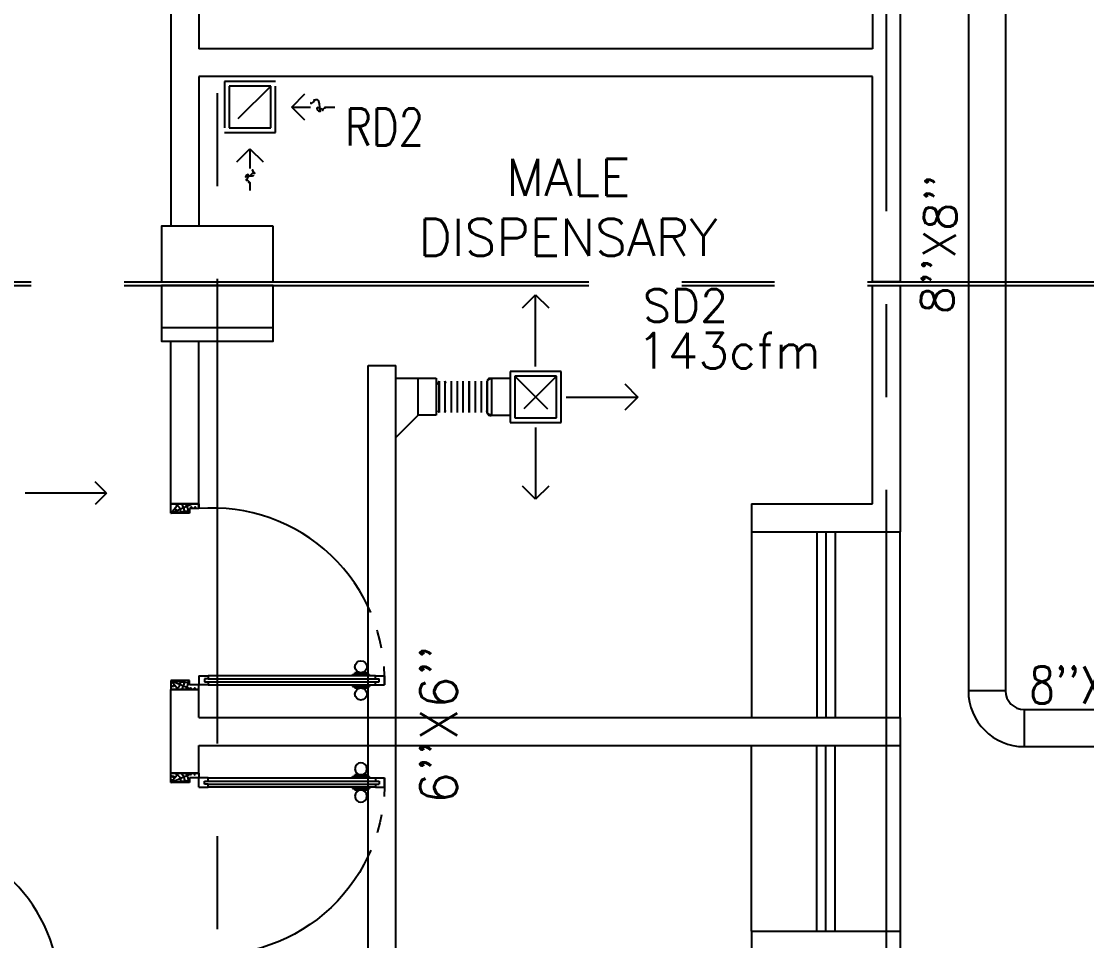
# Model space of a CAD drawing. Extents: x 417866230.2 to 417866327.8, y 43498045.5 to 43498135.4.
# Drawn here: x 417866258.74 to 417866264.47, y 43498087.18 to 43498092.12 of the extents above; entities that cross this region are included whole.
import ezdxf
from ezdxf.enums import TextEntityAlignment as Align

# ---------------------------------------------------------------- set-up
doc = ezdxf.new("R2010")
doc.units = 0
doc.header["$MEASUREMENT"] = 0
doc.linetypes.add('CENTERX2', pattern=[4, 2.5, -0.5, 0.5, -0.5])
doc.linetypes.add('HIDDEN', pattern=[0.375, 0.25, -0.125])
for name, color, linetype in [('AXES', 11, 'CENTERX2'), ('COL', 9, 'CONTINUOUS'), ('COUNTER', 9, 'CONTINUOUS'), ('DOOR', 9, 'CONTINUOUS'), ('DUCT', 6, 'CONTINUOUS'), ('EXDUCT', 10, 'CONTINUOUS'), ('HAT', 12, 'CONTINUOUS'), ('M-AC-FLEX', 3, 'CONTINUOUS'), ('M-EGU.', 2, 'CONTINUOUS'), ('RM-NAME', 9, 'CONTINUOUS'), ('SCD', 2, 'CONTINUOUS'), ('WALL', 4, 'CONTINUOUS'), ('WIN', 9, 'CONTINUOUS')]:
    doc.layers.add(name, color=color, linetype=linetype)
doc.styles.add('ROMANS', font='ROMANS.shx', dxfattribs={"width": 0.6})
pattern_1 = [(45, (0, 0), (-26.51650429449553, 26.51650429449553), [])]

# ---------------------------------------------------------------- blocks, each defined once
blk = doc.blocks.new('A$C24ED45A6')
at = {"layer": 'DOOR', "color": 0, "linetype": 'ByBlock'}
for p, q in [((924.999714750069, 1099.999913275184), (924.9997147505928, 1149.999913275213)), ((924.9997147500981, 1149.999913275184), (974.9997147500981, 1149.999913275184)), ((974.9997147500981, 1149.999913275184), (924.9997147500981, 1149.999913275184)), ((974.999714750069, 1099.999913275184), (974.9997147500981, 1149.999913275184)), ((941.9997147500981, 1099.999913275184), (924.999714750069, 1099.999913275184)), ((941.9997147500981, 1099.999913275184), (941.9997147500981, 1119.999913275184)), ((957.9997147500981, 1119.999913275184), (941.9997147500981, 1119.999913275184)), ((957.9997147500981, 1099.999913275184), (957.9997147500981, 1119.999913275184)), ((974.999714750069, 1099.999913275184), (957.9997147500981, 1099.999913275184)), ((908.7997147500282, 1055.04237049658), (908.7997147500282, 990.2423704965913)), ((917.7997147500282, 1055.04237049658), (908.7997147500282, 1055.04237049658)), ((917.7997147500282, 977.6423704965855), (917.7997147500282, 1067.642370496585)), ((924.999714750069, 1067.642370496585), (917.7997147500282, 1067.642370496585)), ((917.7997147500282, 1055.04237049658), (917.7997147500282, 990.2423704965913)), ((974.9997147500981, 1067.642370496585), (982.1997147501388, 1067.642370496585)), ((982.1997147501388, 977.6423704965855), (982.1997147501388, 1067.642370496585)), ((982.1997147501388, 1055.04237049658), (982.1997147501388, 990.2423704965913)), ((982.1997147501388, 1055.04237049658), (991.1997147501388, 1055.04237049658)), ((991.1997147501388, 1055.04237049658), (991.1997147501388, 990.2423704965913)), ((917.7997147500282, 990.2423704965913), (908.7997147500282, 990.2423704965913)), ((924.999714750069, 977.6423704965855), (917.7997147500282, 977.6423704965855)), ((974.9997147500981, 977.6423704965855), (982.1997147501388, 977.6423704965855)), ((982.1997147501388, 990.2423704965913), (991.1997147501388, 990.2423704965913)), ((924.9997147500981, 149.9999132751836), (924.9997147500981, 199.9999132751836)), ((924.9997147500981, 199.9999132751836), (941.9997147500981, 199.9999132751836)), ((941.9997147500981, 199.9999132751836), (941.9997147500981, 179.9999132751836)), ((941.9997147500981, 179.9999132751836), (957.9997147500981, 179.9999132751836)), ((957.9997147500981, 179.9999132751836), (957.9997147500981, 199.9999132751836)), ((957.9997147500981, 199.9999132751836), (974.9997147500981, 199.9999132751836)), ((974.9997147500981, 199.9999132751836), (974.9997147500981, 149.9999132751836)), ((-0.0002852659090422094, 0.0005459637031890452), (0.0006637533224420622, 150.0005459607055)), ((-0.0002852659090422094, 150.0005459637032), (24.99971473409096, 150.0005459637032)), ((24.99971473409096, 150.0005459637032), (24.99971473409096, 100.0005459637032)), ((924.9997147500981, 149.9999132751836), (974.9997147500981, 149.9999132751836)), ((999.9997147500981, 149.9999132751836), (974.9997147500981, 149.9999132751836)), ((974.9997147500981, 149.9999132751836), (974.9997147500981, 99.99991327518364)), ((999.9997147500981, 149.9999132751836), (999.9997147500981, -8.672481635585427e-05)), ((24.99971473409096, 100.0005459637032), (49.99971473409096, 100.0005459637032)), ((49.99971473409096, 100.0005459637032), (49.99971473409096, 0.0005459637031890452)), ((974.9997147500981, 99.99991327518364), (949.9997147500981, 99.99991327518364)), ((949.9997147500981, 99.99991327518364), (949.9997147500981, -8.672481635585427e-05)), ((49.99971473409096, 0.0005459637031890452), (-0.0002852659090422094, 0.0005459637031890452)), ((949.9997147500981, -8.672481635585427e-05), (999.9997147500981, -8.672481635585427e-05))]:
    blk.add_line(p, q, dxfattribs=at)
at = {"layer": 'DOOR', "linetype": 'ByBlock'}
for p, q in [((924.999714750069, 1099.999913275184), (924.9997147500981, 199.9999132751836)), ((941.9997147500981, 199.9999132751836), (941.9997147500981, 1099.999913275184)), ((957.9997147500981, 199.9999132751836), (957.9997147500981, 1099.999913275184)), ((974.9997147500981, 199.9999132751836), (974.999714750069, 1099.999913275184))]:
    blk.add_line(p, q, dxfattribs=at)
at = {"layer": 'DOOR', "color": 9, "linetype": 'ByBlock'}
for p, q in [((49.99971473409096, 0.0005459637031890452), (-0.0002852659090422094, 113.710475956148)), ((49.99971473409096, 0.0005459637031890452), (36.64242869059672, 100.0005459637032)), ((949.9997147500981, -8.672481635585427e-05), (999.9997147500981, 113.7098432676285)), ((949.9997147500981, -8.672481635585427e-05), (963.3570007935923, 99.99991327518364)), ((49.99971473409096, 0.0005459637031890452), (-0.0002852659090422094, 40.14628027955769)), ((949.9997147500981, -8.672481635585427e-05), (999.9997147500981, 40.14564759103814))]:
    blk.add_line(p, q, dxfattribs=at)
at = {"layer": 'DOOR', "color": 0, "linetype": 'ByBlock'}
for centre in [(876.4687705351098, 1022.642370496585), (1023.530658965086, 1022.642370496585)]:
    blk.add_circle(centre, 32.39999999998526, dxfattribs=at)
at = {"layer": 'DOOR', "linetype": 'HIDDEN', "ltscale": 0.5}
blk.add_arc((949.9997147495524, 222.4999591306114), 927.8368202104019, 88.45601313387131, 184.4815520911756, dxfattribs=at)
at = {"layer": 'DOOR', "color": 9, "linetype": 'ByBlock'}
for centre, radius, start, end in [((49.99971473406185, 0.0005459637031890452), 154.4019578127773, 103.7142292224544, 108.8947114507109), ((49.99971473406185, 0.0005459637031890452), 134.4019578127773, 100.7199763548362, 111.8401506069727), ((949.9997147501272, -8.672481635585427e-05), 134.4019578127773, 68.15984939303335, 79.28002364515741), ((949.9997147501272, -8.672481635585427e-05), 154.4019578127773, 71.10528854929525, 76.28577077755193), ((49.99971473406185, 0.0005459637031890452), 114.4019578127773, 102.6225741287136, 115.916158117935), ((49.99971473406185, 0.0005459637031890452), 94.40195781277725, 90, 121.9818119669145), ((49.99971473406185, 0.0005459637031890452), 74.40195781277725, 90, 132.2235735831696), ((949.9997147501272, -8.672481635585427e-05), 94.40195781277725, 58.01818803308483, 90), ((949.9997147501272, -8.672481635585427e-05), 74.40195781277725, 47.77642641683039, 90), ((949.9997147501272, -8.672481635585427e-05), 114.4019578127773, 64.08384188206432, 77.37742587129276), ((49.99971473406185, 0.0005459637031890452), 54.40195781277725, 90, 156.7926171080241), ((49.99971473406185, 0.0005459637031890452), 34.40195781277725, 90, 180), ((49.99971473406185, 0.0005459637031890452), 14.40195781277725, 90, 180), ((949.9997147501272, -8.672481635585427e-05), 54.40195781277725, 23.2073828919762, 90), ((949.9997147501272, -8.672481635585427e-05), 34.40195781277725, 7.00715953259931e-15, 90), ((949.9997147501272, -8.672481635585427e-05), 14.40195781277725, 7.00715953259931e-15, 90)]:
    blk.add_arc(centre, radius, start, end, dxfattribs=at)
at = {"layer": 'WALL'}
blk.add_line((999.9997147500981, -8.672481635585427e-05), (1000.000663769344, 149.9999132721859), dxfattribs=at)
blk = doc.blocks.new('RM1')
at = {"layer": 'RM-NAME', "style": 'ROMANS'}
for tag, p in [('ROOMNAME1', (0, 323.8095238059759)), ('ROOMNAME2', (0, 0))]:
    blk.add_attdef(tag, text='', height=200, dxfattribs=at).set_placement(p, align=Align.MIDDLE)

msp = doc.modelspace()

# ---------------------------------------------------------------- hatches: boundary and pattern name
at = {"layer": 'HAT'}
h = msp.add_hatch(dxfattribs=at)
h.set_pattern_fill('ANSI31', color=256, scale=300, style=0)
h.set_pattern_definition(pattern_1)
h.paths.add_polyline_path([(417866259.7968633, 43498090.72208099), (417866259.7968633, 43498091.02208099), (417866259.4968632, 43498091.02208099), (417866259.4968632, 43498090.72208099)])
h.paths.add_polyline_path([(417866260.0968633, 43498090.72208099), (417866260.0968633, 43498091.02208099), (417866259.7968633, 43498091.02208099), (417866259.7968633, 43498090.72208099)])
h = msp.add_hatch(dxfattribs=at)
h.set_pattern_fill('ANSI31', color=256, scale=300, style=0)
h.set_pattern_definition(pattern_1)
h.paths.add_polyline_path([(417866259.7968633, 43498090.40208099), (417866259.7968633, 43498090.70208099), (417866259.4968632, 43498090.70208099), (417866259.4968632, 43498090.40208099)])
h.paths.add_polyline_path([(417866260.0968633, 43498090.40208099), (417866260.0968633, 43498090.70208099), (417866259.7968633, 43498090.70208099), (417866259.7968633, 43498090.40208099)])

# ---------------------------------------------------------------- linework, layer by layer
at = {"layer": 'AXES'}
for p, q in [((417866259.7968633, 43498056.23778734), (417866259.7968633, 43498134.71525928)), ((417866263.3968632, 43498063.10208099), (417866263.3968632, 43498121.92208099)), ((417866231.2954184, 43498090.72208098), (417866300.0368633, 43498090.72208098)), ((417866231.2954184, 43498090.70208099), (417866300.0368633, 43498090.70208099))]:
    msp.add_line(p, q, dxfattribs=at)
at = {"layer": 'COL'}
for points in [[(417866260.0968633, 43498091.02208099), (417866259.4968632, 43498091.02208099), (417866259.4968632, 43498090.72208099), (417866260.0968633, 43498090.72208099)], [(417866260.0968633, 43498090.70208099), (417866259.4968632, 43498090.70208099), (417866259.4968632, 43498090.40208099), (417866260.0968633, 43498090.40208099)]]:
    msp.add_lwpolyline(points, close=True, dxfattribs=at)
at = {"layer": 'COUNTER'}
for p, q in [((417866262.6718633, 43498089.37708098), (417866262.6718633, 43498088.37708098)), ((417866263.4718633, 43498088.37708098), (417866263.4718633, 43498089.37708098)), ((417866262.6718633, 43498087.22708099), (417866262.6718633, 43498088.22708099)), ((417866263.4718633, 43498088.22708099), (417866263.4718633, 43498087.22708099))]:
    msp.add_line(p, q, dxfattribs=at)
at = {"layer": 'DUCT'}
for p, q in [((417866264.038032, 43498096.60382641), (417866264.038032, 43498088.52033996)), ((417866263.838032, 43498093.08867775), (417866263.838032, 43498088.52033996)), ((417866260.607452, 43498086.90027583), (417866260.607452, 43498090.2717409)), ((417866260.607452, 43498090.2717409), (417866260.7574521, 43498090.2717409)), ((417866260.7574521, 43498086.90027583), (417866260.7574521, 43498090.2717409)), ((417866260.7574303, 43498090.20364996), (417866260.9742048, 43498090.20364996)), ((417866260.8774303, 43498090.00364996), (417866260.8774303, 43498090.20364996)), ((417866260.9742048, 43498090.20364996), (417866260.9742048, 43498090.00364996)), ((417866260.7574303, 43498089.88364996), (417866260.8774303, 43498090.00364996)), ((417866260.9742048, 43498090.00364996), (417866260.8774303, 43498090.00364996)), ((417866264.038032, 43498088.52033996), (417866263.838032, 43498088.52033996)), ((417866264.138032, 43498088.42033996), (417866266.7925088, 43498088.42033996)), ((417866264.138032, 43498088.42033996), (417866264.138032, 43498088.22033996)), ((417866264.138032, 43498088.22033996), (417866275.017992, 43498088.22033996))]:
    msp.add_line(p, q, dxfattribs=at)
for radius in [0.3, 0.1]:
    msp.add_arc((417866264.138032, 43498088.52033996), radius, 180, 270, dxfattribs=at)
at = {"layer": 'EXDUCT', "linetype": 'Continuous'}
msp.add_arc((417866258.0983334, 43498086.89207451), 0.85, 0, 90, dxfattribs=at)
at = {"layer": 'M-AC-FLEX', "color": 11}
for p, q in [((417866260.9895824, 43498090.18720784), (417866260.9895824, 43498090.01913138)), ((417866260.9895824, 43498090.18720784), (417866260.9895824, 43498090.01913138)), ((417866260.9895851, 43498090.01884569), (417866260.9895851, 43498090.18692218)), ((417866260.9895851, 43498090.01884569), (417866260.9895851, 43498090.18692218)), ((417866261.0216032, 43498090.18720784), (417866261.0216032, 43498090.01913138)), ((417866261.05419, 43498090.18720784), (417866261.05419, 43498090.01913138)), ((417866261.0541901, 43498090.18720784), (417866261.0541901, 43498090.01913138)), ((417866261.0867768, 43498090.18720784), (417866261.0867768, 43498090.01913138)), ((417866261.086777, 43498090.18720784), (417866261.086777, 43498090.01913138)), ((417866261.1193664, 43498090.01884569), (417866261.1193664, 43498090.18692218)), ((417866261.1513819, 43498090.01884569), (417866261.1513819, 43498090.18692218)), ((417866261.1513819, 43498090.01884569), (417866261.1513819, 43498090.18692218)), ((417866261.1513845, 43498090.18720784), (417866261.1513845, 43498090.01913138)), ((417866261.1513845, 43498090.18720784), (417866261.1513845, 43498090.01913138)), ((417866261.1839713, 43498090.18720784), (417866261.1839713, 43498090.01913138)), ((417866261.1839715, 43498090.18720784), (417866261.1839715, 43498090.01913138)), ((417866261.2165582, 43498090.18720784), (417866261.2165582, 43498090.01913138)), ((417866261.2165583, 43498090.18720784), (417866261.2165583, 43498090.01913138)), ((417866261.249145, 43498090.18720784), (417866261.249145, 43498090.01913138)), ((417866261.249145, 43498090.18720784), (417866261.249145, 43498090.01913138)), ((417866261.2491478, 43498090.01884569), (417866261.2491478, 43498090.18692218)), ((417866261.2491478, 43498090.01884569), (417866261.2491478, 43498090.18692218))]:
    msp.add_line(p, q, dxfattribs=at)
at = {"layer": 'M-AC-FLEX'}
for points in [[(417866260.9742048, 43498090.17094019, 0.3978381780453271), (417866260.9895825, 43498090.18720784)], [(417866260.9895825, 43498090.18720784, -0.3978372346509812), (417866260.9742048, 43498090.17094013, -0.3978372346509812)], [(417866260.9895825, 43498090.18720784, -0.3978373670631874), (417866260.9742048, 43498090.17094012, -0.3978373670631874)], [(417866261.0216032, 43498090.18662826, -0.004509969774748916), (417866261.0216005, 43498090.18692218, 1.018005099723095), (417866260.989585, 43498090.18692218)], [(417866260.9895824, 43498090.18662826, 0.004509969774748916), (417866260.989585, 43498090.18692218, -1.018005099723095), (417866261.0216005, 43498090.18692218)], [(417866261.0216031, 43498090.18720784, 1), (417866261.0541899, 43498090.18720784, -0.9999999999999997), (417866261.0867769, 43498090.18720784)], [(417866261.0216031, 43498090.18720784, 0.4123322109656019), (417866261.0377918, 43498090.17091476, 0.4123322109656019)], [(417866261.0541899, 43498090.18720784, -1), (417866261.0216031, 43498090.18720784)], [(417866261.0541899, 43498090.18720784, -1), (417866261.0867769, 43498090.18720784)], [(417866261.1193638, 43498090.18720784, -1), (417866261.0867769, 43498090.18720784, 0.9999999999999997), (417866261.0541899, 43498090.18720784)], [(417866261.0867769, 43498090.18720784, 1), (417866261.0541899, 43498090.18720784)], [(417866261.0867769, 43498090.18720784, 1), (417866261.1193638, 43498090.18720784)], [(417866261.1513845, 43498090.18662826, -0.004509969774748916), (417866261.1513819, 43498090.18692218, 1.018005099723095), (417866261.1193663, 43498090.18692218)], [(417866261.1193638, 43498090.18662826, 0.004509969774748916), (417866261.1193663, 43498090.18692218, -1.018005099723095), (417866261.1513819, 43498090.18692218)], [(417866261.1513844, 43498090.18720784, 1), (417866261.1839712, 43498090.18720784, -0.9999999999999997), (417866261.2165583, 43498090.18720784)], [(417866261.1839712, 43498090.18720784, -1), (417866261.1513844, 43498090.18720784)], [(417866261.2165583, 43498090.18720784, 1), (417866261.1839712, 43498090.18720784)], [(417866261.1839712, 43498090.18720784, -1), (417866261.2165583, 43498090.18720784)], [(417866261.2491452, 43498090.18720784, -1), (417866261.2165583, 43498090.18720784, 0.9999999999999997), (417866261.1839712, 43498090.18720784)], [(417866261.2165583, 43498090.18720784, 1), (417866261.2491452, 43498090.18720784)], [(417866261.2491452, 43498090.18720784, -0.4123322109656019), (417866261.2329564, 43498090.17091476, -0.4123322109656019)], [(417866261.249145, 43498090.18662826, 0.004509965316101522), (417866261.2491477, 43498090.18692218, -0.55200188768891), (417866261.2718133, 43498090.20176814, -0.55200188768891)], [(417866261.2718133, 43498090.20176814, 0.55200188768891), (417866261.2491477, 43498090.18692218)], [(417866260.9895825, 43498090.01913138, 0.4123322109656019), (417866260.9733938, 43498090.03542446, 0.4123322109656019)], [(417866260.9895825, 43498090.01913138, 0.3978372346509812), (417866260.9742048, 43498090.03539909, 0.3978372346509812)], [(417866260.9895825, 43498090.01913138, 0.9998379277357049), (417866261.0216031, 43498090.01856003)], [(417866260.9895825, 43498090.01913138, 0.9998379277357049), (417866261.0216031, 43498090.01856003)], [(417866260.9895824, 43498090.01913961, -0.004509969774748916), (417866260.989585, 43498090.0188457, 0.008922227067377475), (417866260.989585, 43498090.01827436)], [(417866260.989585, 43498090.0188457, 0.008922204748517097), (417866260.989585, 43498090.01827436)], [(417866261.0216031, 43498090.01913138, -0.9998379277357049), (417866260.9895825, 43498090.01856003)], [(417866261.0216031, 43498090.01913138, -0.9998379277357049), (417866260.9895825, 43498090.01856003)], [(417866260.9895825, 43498090.01856003, -0.004461024754221227), (417866260.989585, 43498090.0188457)], [(417866260.9895825, 43498090.01856003, -0.004461024754221227), (417866260.989585, 43498090.0188457)], [(417866261.0216032, 43498090.01913961, 0.004509969774748916), (417866261.0216005, 43498090.0188457, -0.008922227067377475), (417866261.0216005, 43498090.01827436)], [(417866261.0216031, 43498090.01856003, 0.004461024754221227), (417866261.0216005, 43498090.0188457)], [(417866261.0216005, 43498090.0188457, -0.008922204748517097), (417866261.0216005, 43498090.01827436)], [(417866261.0216031, 43498090.01856003, 0.004461024754221227), (417866261.0216005, 43498090.0188457)], [(417866261.0216031, 43498090.01913138, -1), (417866261.0541899, 43498090.01913138, 0.9999999999999997), (417866261.0867769, 43498090.01913138)], [(417866261.0216031, 43498090.01913138, -0.4123322109656019), (417866261.0377918, 43498090.03542446, -0.4123322109656019)], [(417866261.1193638, 43498090.01913138, 1), (417866261.0867769, 43498090.01913138, -0.9999999999999997), (417866261.0541899, 43498090.01913138)], [(417866261.1193638, 43498090.01913138, 0.9998379277357049), (417866261.1513844, 43498090.01856003)], [(417866261.1193638, 43498090.01913138, 0.9998379277357049), (417866261.1513844, 43498090.01856003)], [(417866261.1193638, 43498090.01913961, -0.004509969774748916), (417866261.1193663, 43498090.0188457, 0.008922227067377475), (417866261.1193663, 43498090.01827436)], [(417866261.1513844, 43498090.01913138, -0.9998379277357049), (417866261.1193638, 43498090.01856003)], [(417866261.1513844, 43498090.01913138, -0.9998379277357049), (417866261.1193638, 43498090.01856003)], [(417866261.1193638, 43498090.01856003, -0.004461024754221227), (417866261.1193663, 43498090.0188457)], [(417866261.1193638, 43498090.01856003, -0.004461024754221227), (417866261.1193663, 43498090.0188457)], [(417866261.1193663, 43498090.0188457, 0.008922204748517097), (417866261.1193663, 43498090.01827436)], [(417866261.1513845, 43498090.01913961, 0.004509969774748916), (417866261.1513819, 43498090.0188457, -0.008922227067377475), (417866261.1513819, 43498090.01827436)], [(417866261.1513844, 43498090.01856003, 0.004461024754221227), (417866261.1513819, 43498090.0188457)], [(417866261.1513819, 43498090.0188457, -0.008922204748517097), (417866261.1513819, 43498090.01827436)], [(417866261.1513844, 43498090.01856003, 0.004461024754221227), (417866261.1513819, 43498090.0188457)], [(417866261.1513844, 43498090.01913138, -1), (417866261.1839712, 43498090.01913138, 0.9999999999999997), (417866261.2165583, 43498090.01913138)], [(417866261.2491452, 43498090.01913138, 1), (417866261.2165583, 43498090.01913138, -0.9999999999999997), (417866261.1839712, 43498090.01913138)], [(417866261.2491452, 43498090.01913138, 0.4123322109656019), (417866261.2329564, 43498090.03542446, 0.4123322109656019)], [(417866261.2491452, 43498090.01913138, 0.5519226693641059), (417866261.2718133, 43498090.00428516, 0.5519226693641059)], [(417866261.2491452, 43498090.01913138, 0.5519226693641059), (417866261.2718133, 43498090.00428516, 0.5519226693641059)], [(417866261.249145, 43498090.01913961, -0.004509969774748916), (417866261.2491477, 43498090.0188457, 0.008922227067377475), (417866261.2491477, 43498090.01827436)], [(417866261.2491477, 43498090.0188457, 0.008922204748517097), (417866261.2491477, 43498090.01827436)], [(417866261.2718133, 43498090.00428514, -0.5403408869055536), (417866261.2491452, 43498090.01856003)], [(417866261.2718133, 43498090.00428514, -0.5403408869055536), (417866261.2491452, 43498090.01856003)], [(417866261.2491452, 43498090.01856003, -0.004461024754221227), (417866261.2491477, 43498090.0188457)], [(417866261.2491452, 43498090.01856003, -0.004461024754221227), (417866261.2491477, 43498090.0188457)]]:
    msp.add_lwpolyline(points, format="xyb", dxfattribs=at)
at = {"layer": 'M-EGU.', "linetype": 'HIDDEN'}
for p, q in [((417866260.1093639, 43498091.80066727), (417866259.8343638, 43498091.80066727)), ((417866259.8343638, 43498091.80066727), (417866259.8343638, 43498091.52566727)), ((417866260.0843638, 43498091.77566727), (417866259.8593639, 43498091.55066727)), ((417866260.1093639, 43498091.52566727), (417866260.1093639, 43498091.80066727)), ((417866259.8343638, 43498091.52566727), (417866260.1093639, 43498091.52566727)), ((417866261.3968133, 43498090.21458098), (417866261.6218132, 43498089.98958098)), ((417866261.6218132, 43498090.21458098), (417866261.3968133, 43498089.98958098)), ((417866261.6218132, 43498090.21458098), (417866261.3968133, 43498090.21458098)), ((417866261.3968133, 43498090.21458098), (417866261.3968133, 43498089.98958098)), ((417866261.6218132, 43498089.98958098), (417866261.6218132, 43498090.21458098)), ((417866261.3968133, 43498089.98958098), (417866261.6218132, 43498089.98958098))]:
    msp.add_line(p, q, dxfattribs=at)
at = {"layer": 'M-EGU.'}
for p, q in [((417866260.0843638, 43498091.77566727), (417866259.8593639, 43498091.77566727)), ((417866259.8593639, 43498091.77566727), (417866259.8593639, 43498091.55066727)), ((417866260.0843638, 43498091.55066727), (417866260.0843638, 43498091.77566727)), ((417866260.1968638, 43498091.66316727), (417866260.2675745, 43498091.73387795)), ((417866260.1968638, 43498091.66316727), (417866260.2979264, 43498091.66316727)), ((417866260.2675745, 43498091.59245659), (417866260.1968638, 43498091.66316727)), ((417866259.8593639, 43498091.55066727), (417866260.0843638, 43498091.55066727)), ((417866259.9011531, 43498091.36745659), (417866259.9718639, 43498091.43816727)), ((417866259.9718639, 43498091.43816727), (417866259.9718639, 43498091.33131038)), ((417866259.9718639, 43498091.43816727), (417866260.0425745, 43498091.36745659)), ((417866259.9718639, 43498091.25616546), (417866259.9718639, 43498091.21316727)), ((417866261.4386026, 43498090.58137031), (417866261.5093132, 43498090.65208098)), ((417866261.5093132, 43498090.65208098), (417866261.5800239, 43498090.58137031)), ((417866261.5093132, 43498090.26589862), (417866261.5093132, 43498090.65208098)), ((417866261.6468133, 43498090.23958098), (417866261.3718132, 43498090.23958098)), ((417866261.3718132, 43498090.23958098), (417866261.3718132, 43498089.96458098)), ((417866261.6468133, 43498089.96458098), (417866261.6468133, 43498090.23958098)), ((417866261.2718133, 43498090.20208099), (417866261.2718133, 43498090.00208098)), ((417866261.3718132, 43498090.20208099), (417866261.2718133, 43498090.20208099)), ((417866261.9886026, 43498090.17279166), (417866262.0593132, 43498090.10208099)), ((417866261.6731309, 43498090.10208099), (417866262.0593132, 43498090.10208099)), ((417866262.0593132, 43498090.10208099), (417866261.9886026, 43498090.0313703)), ((417866261.3718132, 43498090.00208098), (417866261.2718133, 43498090.00208098)), ((417866261.3718132, 43498089.96458098), (417866261.6468133, 43498089.96458098)), ((417866261.5093132, 43498089.93826335), (417866261.5093132, 43498089.55208098)), ((417866259.2005132, 43498089.58508098), (417866259.1394192, 43498089.64617501)), ((417866259.2005132, 43498089.58508098), (417866258.7617056, 43498089.58508098)), ((417866259.2005132, 43498089.58508098), (417866259.1394192, 43498089.52398696)), ((417866261.5093132, 43498089.55208098), (417866261.4386026, 43498089.62279166)), ((417866261.5800239, 43498089.62279166), (417866261.5093132, 43498089.55208098))]:
    msp.add_line(p, q, dxfattribs=at)
at = {"layer": 'M-EGU.', "color": 2}
msp.add_line((417866260.3775453, 43498091.66316727), (417866260.4288873, 43498091.66316727), dxfattribs=at)
at = {"layer": 'M-EGU.'}
for points in [[(417866260.3775453, 43498091.66316727, -0.1324001419046424), (417866260.3664034, 43498091.6470791, -0.15664048728736), (417866260.3510057, 43498091.64073068, -0.7366118572675341), (417866260.3383866, 43498091.67220154, 0.7742319307937748), (417866260.324466, 43498091.70261473, 0.2033489946306821), (417866260.303391, 43498091.68888696, 0.1938082075567039), (417866260.2979264, 43498091.66316727)], [(417866259.9718639, 43498091.25616546, -0.1878616880635112), (417866259.9534267, 43498091.26753041, -0.2026446714702415), (417866259.9484878, 43498091.28710749, -0.6169147816705048), (417866259.973548, 43498091.2952046, 0.6687084752237648), (417866259.9971438, 43498091.30478865, 0.1942850651709176), (417866259.9900283, 43498091.32272631, 0.1860514396155063), (417866259.9718639, 43498091.33131038)]]:
    msp.add_lwpolyline(points, format="xyb", dxfattribs=at)
at = {"layer": 'WALL'}
for p, q in [((417866259.5468633, 43498094.07208098), (417866259.5468633, 43498091.02208099)), ((417866259.6968632, 43498094.07208098), (417866259.6968632, 43498091.97708099)), ((417866263.3218632, 43498092.94228946), (417866263.3218632, 43498091.97708099)), ((417866263.4718633, 43498092.94228946), (417866263.4718633, 43498090.72208098)), ((417866263.3218632, 43498091.97708099), (417866259.6968632, 43498091.97708099)), ((417866263.3218632, 43498091.82708099), (417866259.6968632, 43498091.82708099)), ((417866259.6968632, 43498091.82708099), (417866259.6968632, 43498091.02208099)), ((417866263.3218632, 43498090.72208098), (417866263.3218632, 43498091.82708099)), ((417866263.4718633, 43498090.72208098), (417866263.3218632, 43498090.72208098)), ((417866263.3218632, 43498090.70208099), (417866263.4718633, 43498090.70208099)), ((417866263.3218632, 43498089.52708098), (417866263.3218632, 43498090.70208099)), ((417866263.4718633, 43498090.70208099), (417866263.4718633, 43498089.37708098)), ((417866259.5468633, 43498089.52708004), (417866259.5468633, 43498090.40208098)), ((417866259.6968632, 43498089.52708098), (417866259.6968632, 43498090.40208098)), ((417866259.6968632, 43498089.52708098), (417866259.5468633, 43498089.52708004)), ((417866262.6718633, 43498089.52708098), (417866263.3218632, 43498089.52708098)), ((417866262.6718633, 43498089.52708098), (417866262.6718633, 43498089.37708098)), ((417866262.6718633, 43498089.37708098), (417866263.4718633, 43498089.37708098)), ((417866259.6968632, 43498088.52708098), (417866259.5468633, 43498088.52708004)), ((417866259.5468633, 43498088.07708193), (417866259.5468633, 43498088.52708004)), ((417866259.6968632, 43498088.37708098), (417866259.6968632, 43498088.52708098)), ((417866259.6968632, 43498088.37708098), (417866263.4718633, 43498088.37708098)), ((417866263.4718633, 43498088.37708098), (417866263.4718633, 43498088.22708099)), ((417866259.6968632, 43498088.22708099), (417866263.4718633, 43498088.22708099)), ((417866259.6968632, 43498088.07708099), (417866259.6968632, 43498088.22708099)), ((417866259.6968632, 43498088.07708099), (417866259.5468633, 43498088.07708193)), ((417866262.6718633, 43498087.22708099), (417866263.4718633, 43498087.22708099)), ((417866262.6718633, 43498087.22708099), (417866262.6718633, 43498087.07708099)), ((417866263.4718633, 43498087.22708099), (417866263.4718633, 43498084.95208099))]:
    msp.add_line(p, q, dxfattribs=at)
at = {"layer": 'WIN'}
for p, q in [((417866263.0218632, 43498089.37708098), (417866263.0218632, 43498088.37708098)), ((417866263.0718632, 43498089.37708098), (417866263.0718632, 43498088.37708098)), ((417866263.1218632, 43498089.37708098), (417866263.1218632, 43498088.37708098)), ((417866263.0218632, 43498087.22708099), (417866263.0218632, 43498088.22708099)), ((417866263.0718632, 43498087.22708099), (417866263.0718632, 43498088.22708099)), ((417866263.1218632, 43498087.22708099), (417866263.1218632, 43498088.22708099))]:
    msp.add_line(p, q, dxfattribs=at)

# ---------------------------------------------------------------- block references
at = {"layer": 'DOOR', "yscale": 0.0009999999892897904, "zscale": 0.001, "rotation": 270}
for p, xscale in [((417866259.5468633, 43498089.52707975), 0.0009999999892897904), ((417866259.5468633, 43498087.07708222), -0.0009999999892897904)]:
    msp.add_blockref('A$C24ED45A6', p, dxfattribs=dict(at, xscale=xscale))
at = {"layer": 'HAT'}
ref = msp.add_blockref('RM1', (417866261.6842011, 43498090.96122751), dxfattribs=dict(at, xscale=0.001000000047497451, yscale=0.0009999999892897904, zscale=0.001))
ref.add_attrib('ROOMNAME2', 'DISPENSARY', dxfattribs={"layer": 'RM-NAME', "height": 0.2, "style": 'ROMANS'}).set_placement((417866261.6842011, 43498090.96122751), align=Align.MIDDLE)
ref.add_attrib('ROOMNAME1', 'MALE', dxfattribs={"layer": 'RM-NAME', "height": 0.2, "style": 'ROMANS'}).set_placement((417866261.6842011, 43498091.28503704), align=Align.MIDDLE)

# ---------------------------------------------------------------- texts
at = {"layer": 'SCD', "style": 'ROMANS', "width": 0.8}
for s, p in [('RD2', (417866260.484064, 43498091.45524316)), ("8''X8''", (417866264.1659487, 43498088.45222719))]:
    msp.add_text(s, height=0.2, dxfattribs=at).set_placement(p)
at = {"layer": 'SCD', "style": 'ROMANS'}
for s, height, rotation, p in [("8''X8''", 0.175, 87.95248481087228, (417866263.7557601, 43498090.54651755)), ("6''X6''", 0.2, 90, (417866261.0879178, 43498087.91190618))]:
    msp.add_text(s, height=height, rotation=rotation, dxfattribs=at).set_placement(p)
for s, height, p in [('SD2', 0.175, (417866262.0872337, 43498090.5069856)), ('143cfm', 0.1925, (417866262.0548545, 43498090.25510746))]:
    msp.add_text(s, height=height, dxfattribs=at).set_placement(p)

doc.saveas('drawing.dxf')
